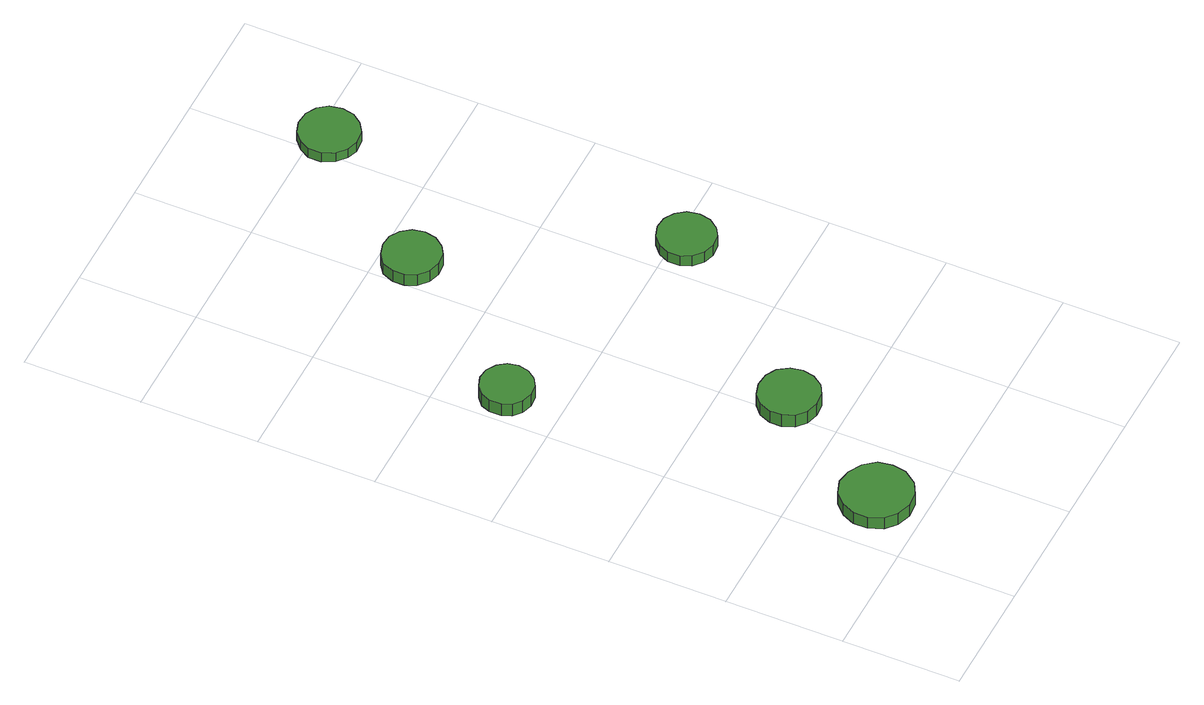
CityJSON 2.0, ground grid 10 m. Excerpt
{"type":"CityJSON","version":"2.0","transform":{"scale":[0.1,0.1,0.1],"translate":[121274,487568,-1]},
"CityObjects":{
"tree1":{"type":"SolitaryVegetationObject","attributes":{"function":"something"},"geometry":[{"type":"MultiSurface","lod":"1","boundaries":[[[0,1,2,3,4,5,6,7,8,9,10,11,12,13,14]],[[15,16,17,18,19,20,21,22,23,24,25,26,27,28,29]],[[0,29,28,1]],[[1,28,27,2]],[[2,27,26,3]],[[3,26,25,4]],[[4,25,24,5]],[[5,24,23,6]],[[6,23,22,7]],[[7,22,21,8]],[[8,21,20,9]],[[9,20,19,10]],[[10,19,18,11]],[[11,18,17,12]],[[12,17,16,13]],[[13,16,15,14]],[[14,15,29,0]]]}]},
"tree2":{"type":"SolitaryVegetationObject","attributes":{"function":"something"},"geometry":[{"type":"MultiSurface","lod":"1","boundaries":[[[30,31,32,33,34,35,36,37,38,39,40,41,42,43,44]],[[45,46,47,48,49,50,51,52,53,54,55,56,57,58,59]],[[30,59,58,31]],[[31,58,57,32]],[[32,57,56,33]],[[33,56,55,34]],[[34,55,54,35]],[[35,54,53,36]],[[36,53,52,37]],[[37,52,51,38]],[[38,51,50,39]],[[39,50,49,40]],[[40,49,48,41]],[[41,48,47,42]],[[42,47,46,43]],[[43,46,45,44]],[[44,45,59,30]]]}]},
"tree3":{"type":"SolitaryVegetationObject","attributes":{"function":"something"},"geometry":[{"type":"MultiSurface","lod":"1","boundaries":[[[60,61,62,63,64,65,66,67,68,69,70,71,72,73,74]],[[75,76,77,78,79,80,81,82,83,84,85,86,87,88,89]],[[60,89,88,61]],[[61,88,87,62]],[[62,87,86,63]],[[63,86,85,64]],[[64,85,84,65]],[[65,84,83,66]],[[66,83,82,67]],[[67,82,81,68]],[[68,81,80,69]],[[69,80,79,70]],[[70,79,78,71]],[[71,78,77,72]],[[72,77,76,73]],[[73,76,75,74]],[[74,75,89,60]]]}]},
"tree4":{"type":"SolitaryVegetationObject","attributes":{"function":"something"},"geometry":[{"type":"MultiSurface","lod":"1","boundaries":[[[90,91,92,93,94,95,96,97,98,99,100,101,102,103,104]],[[105,106,107,108,109,110,111,112,113,114,115,116,117,118,119]],[[90,119,118,91]],[[91,118,117,92]],[[92,117,116,93]],[[93,116,115,94]],[[94,115,114,95]],[[95,114,113,96]],[[96,113,112,97]],[[97,112,111,98]],[[98,111,110,99]],[[99,110,109,100]],[[100,109,108,101]],[[101,108,107,102]],[[102,107,106,103]],[[103,106,105,104]],[[104,105,119,90]]]}]},
"tree5":{"type":"SolitaryVegetationObject","attributes":{"function":"something"},"geometry":[{"type":"MultiSurface","lod":"1","boundaries":[[[120,121,122,123,124,125,126,127,128,129,130,131,132,133,134]],[[135,136,137,138,139,140,141,142,143,144,145,146,147,148,149]],[[120,149,148,121]],[[121,148,147,122]],[[122,147,146,123]],[[123,146,145,124]],[[124,145,144,125]],[[125,144,143,126]],[[126,143,142,127]],[[127,142,141,128]],[[128,141,140,129]],[[129,140,139,130]],[[130,139,138,131]],[[131,138,137,132]],[[132,137,136,133]],[[133,136,135,134]],[[134,135,149,120]]]}]},
"tree6":{"type":"SolitaryVegetationObject","attributes":{"function":"something"},"geometry":[{"type":"MultiSurface","lod":"1","boundaries":[[[150,151,152,153,154,155,156,157,158,159,160,161,162,163,164]],[[165,166,167,168,169,170,171,172,173,174,175,176,177,178,179]],[[150,179,178,151]],[[151,178,177,152]],[[152,177,176,153]],[[153,176,175,154]],[[154,175,174,155]],[[155,174,173,156]],[[156,173,172,157]],[[157,172,171,158]],[[158,171,170,159]],[[159,170,169,160]],[[160,169,168,161]],[[161,168,167,162]],[[162,167,166,163]],[[163,166,165,164]],[[164,165,179,150]]]}]}
},
"vertices":[
[76,40,19],[74,52,19],[66,62,19],[55,68,19],[43,70,19],[31,66,19],[22,57,19],[17,46,19],[17,34,19],[22,22,19],[31,14,19],[43,10,19],[55,11,19],[66,17,19],[74,28,19],[74,28,7],[66,17,7],[55,11,7],[43,10,7],[31,14,7],[22,22,7],[17,34,7],[17,46,7],[22,57,7],[31,66,7],[43,70,7],[55,68,7],[66,62,7],[74,52,7],[76,40,7],
[49,347,19],[47,356,19],[42,363,19],[34,368,19],[25,369,19],[16,366,19],[9,360,19],[6,352,19],[6,342,19],[9,334,19],[16,328,19],[25,325,19],[34,326,19],[42,331,19],[47,338,19],[47,338,6],[42,331,6],[34,326,6],[25,325,6],[16,328,6],[9,334,6],[6,342,6],[6,352,6],[9,360,6],[16,366,6],[25,369,6],[34,368,6],[42,363,6],[47,356,6],[49,347,6],
[138,146,19],[136,156,19],[130,165,19],[121,170,19],[110,171,19],[100,168,19],[92,161,19],[88,151,19],[88,141,19],[92,131,19],[100,124,19],[110,121,19],[121,122,19],[130,127,19],[136,136,19],[136,136,6],[130,127,6],[121,122,6],[110,121,6],[100,124,6],[92,131,6],[88,141,6],[88,151,6],[92,161,6],[100,168,6],[110,171,6],[121,170,6],[130,165,6],[136,156,6],[138,146,6],
[148,474,18],[146,484,18],[140,492,18],[132,497,18],[122,498,18],[112,495,18],[104,489,18],[100,479,18],[100,469,18],[104,460,18],[112,453,18],[122,450,18],[132,451,18],[140,456,18],[146,464,18],[146,464,6],[140,456,6],[132,451,6],[122,450,6],[112,453,6],[104,460,6],[100,469,6],[100,479,6],[104,489,6],[112,495,6],[122,498,6],[132,497,6],[140,492,6],[146,484,6],[148,474,6],
[256,290,18],[254,300,18],[248,308,18],[240,313,18],[230,314,18],[221,311,18],[213,304,18],[209,295,18],[209,285,18],[213,276,18],[221,269,18],[230,266,18],[240,267,18],[248,272,18],[254,280,18],[254,280,7],[248,272,7],[240,267,7],[230,266,7],[221,269,7],[213,276,7],[209,285,7],[209,295,7],[213,304,7],[221,311,7],[230,314,7],[240,313,7],[248,308,7],[254,300,7],[256,290,7],
[241,588,17],[239,599,17],[233,607,17],[224,612,17],[213,613,17],[204,610,17],[196,603,17],[191,594,17],[191,583,17],[196,573,17],[204,566,17],[213,563,17],[224,564,17],[233,570,17],[239,578,17],[239,578,7],[233,570,7],[224,564,7],[213,563,7],[204,566,7],[196,573,7],[191,583,7],[191,594,7],[196,603,7],[204,610,7],[213,613,7],[224,612,7],[233,607,7],[239,599,7],[241,588,7]
]}
